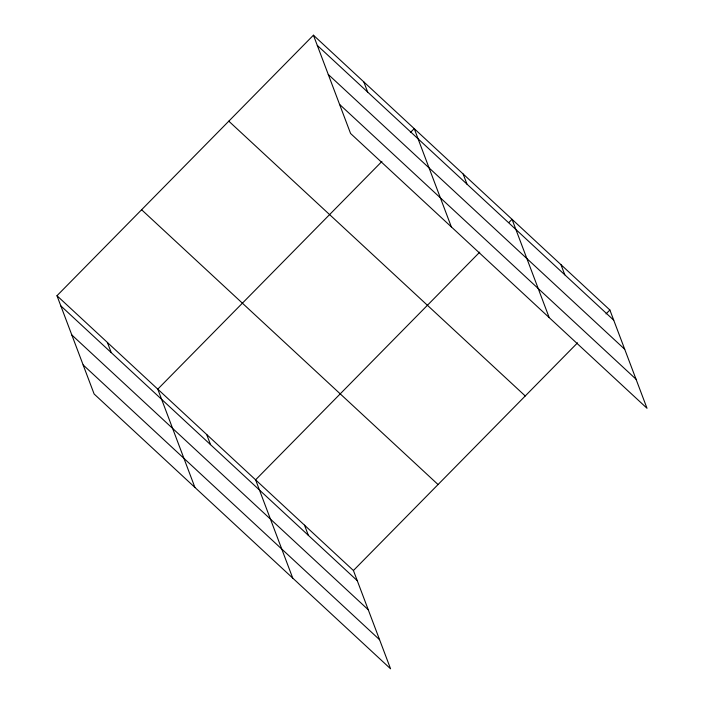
<?xml version="1.0" encoding="UTF-8"?>
<svg xmlns="http://www.w3.org/2000/svg" width="704" height="704" viewBox="0 0 704 704"><rect width="100%" height="100%" fill="white"/><g stroke="black" fill="none" stroke-linecap="round" stroke-linejoin="round"><path stroke-width="1.06" d="M56.98 295.715L353.426 570.513L390.57 668.8L94.125 394.002L56.98 295.715L313.43 35.2L609.875 309.998L647.02 408.285L350.574 133.487L313.43 35.2M381.911 161.454L157.775 389.145L194.911 487.432M410.379 132.537L414.225 128.63L451.361 226.917M479.741 252.138L255.605 479.829L292.741 578.116M508.974 222.438L512.046 219.314L549.19 317.601M353.426 570.513L577.562 342.822M606.03 313.905L609.875 309.998M317.275 45.373L613.721 320.17M328.266 74.457L624.712 349.254M339.583 104.412L636.029 379.21M228.8 121.167L525.246 395.965M141.61 209.748L438.055 484.546M60.826 305.888L357.271 580.686M71.817 334.963L368.262 609.761M83.134 364.927L379.579 639.725M560.965 264.66L564.81 274.833M463.135 173.976L466.981 184.149M363.827 81.919L367.673 92.092M304.515 525.166L308.361 535.348M206.686 434.482L210.531 444.664M107.378 342.426L111.223 352.607"/></g></svg>
